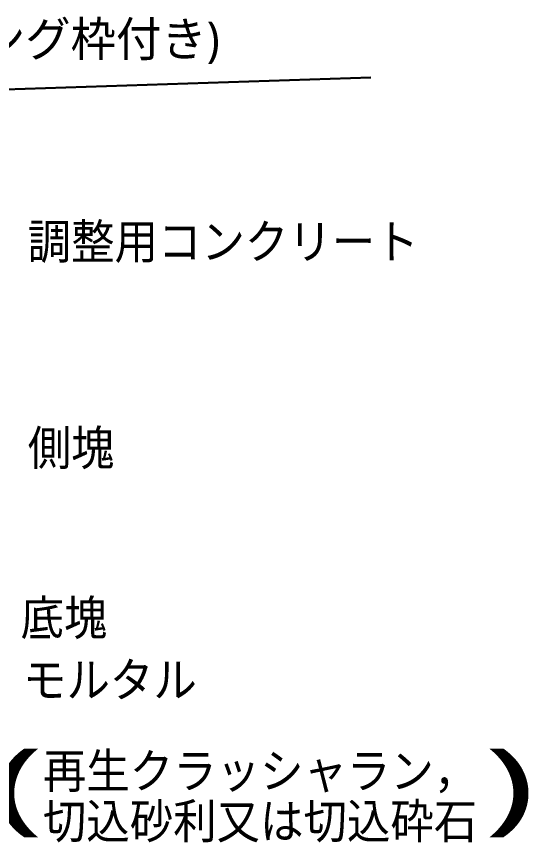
# Model space of a CAD drawing. Header units: millimetres. Extents: x 0 to 420, y 0 to 297.
# Drawn here: x 269.59 to 300.22, y 82.31 to 131.69 of the extents above; entities that cross this region are included whole.
import ezdxf
from ezdxf.enums import TextEntityAlignment as Align

# ---------------------------------------------------------------- set-up
doc = ezdxf.new("R2010")
doc.units = ezdxf.units.MM
doc.styles.add('kst32b', font='NotoSansJP-Variable.ttf')

msp = doc.modelspace()

# ---------------------------------------------------------------- linework, layer by layer
at = {"lineweight": 30}
msp.add_lwpolyline([(290.788, 128.037), (262.784, 127.127), (262.784, 125.455)], dxfattribs=at)

# ---------------------------------------------------------------- texts
at = {"style": 'kst32b'}
for s, height, p, p2 in [('(グレーチング枠付き)', 2.07913, (255.757, 129.307), (281.746, 129.307)), ('調整用コンクリート', 2.0791, (270.256, 117.2), (293.646, 117.2)), ('側塊', 2.0791, (270.256, 104.86), (275.454, 104.86)), ('底塊', 2.0791, (269.833, 94.7), (275.03, 94.7)), ('モルタル', 2.0791, (269.981, 90.996), (280.376, 90.996)), ('(          )', 4.33151, (268.139, 83.587), (300.626, 83.587)), ('再生クラッシャラン，', 2.0791, (271.166, 85.556), (297.155, 85.556)), ('切込砂利又は切込砕石', 2.0791, (271.166, 82.55), (297.155, 82.55))]:
    msp.add_text(s, height=height, dxfattribs=at).set_placement(p, p2, align=Align.FIT)

doc.saveas('drawing.dxf')
